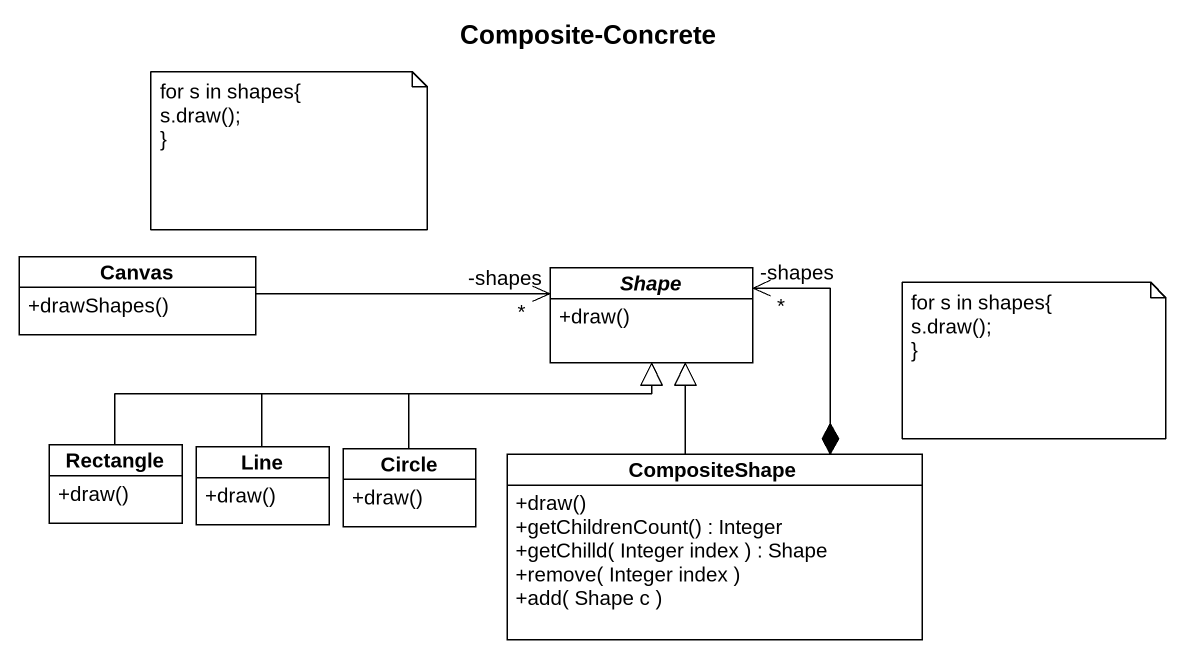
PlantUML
@startuml
title Composite-Concrete
hide circle
hide empty members
skinparam classAttributeIconSize 0
class Canvas {
  +drawShapes()
}
abstract class Shape {
  +draw()
}
class "Rectangle" as Rectangle_ {
  +draw()
}
class Line {
  +draw()
}
class "Circle" as Circle_ {
  +draw()
}
class CompositeShape {
  +draw()
  +getChildrenCount() : Integer
  +getChilld( Integer index ) : Shape
  +remove( Integer index )
  +add( Shape c )
}
Canvas -right-> "-shapes\n*" Shape
Rectangle_ -right-|> Shape
Line -right-|> Shape
Circle_ -up-|> Shape
CompositeShape *-up-> "-shapes\n*" Shape
CompositeShape -up-|> Shape
note as N1
  for s in shapes{
  s.draw();
  ~}
end note
note as N2
  for s in shapes{
  s.draw();
  ~}
end note
@enduml
